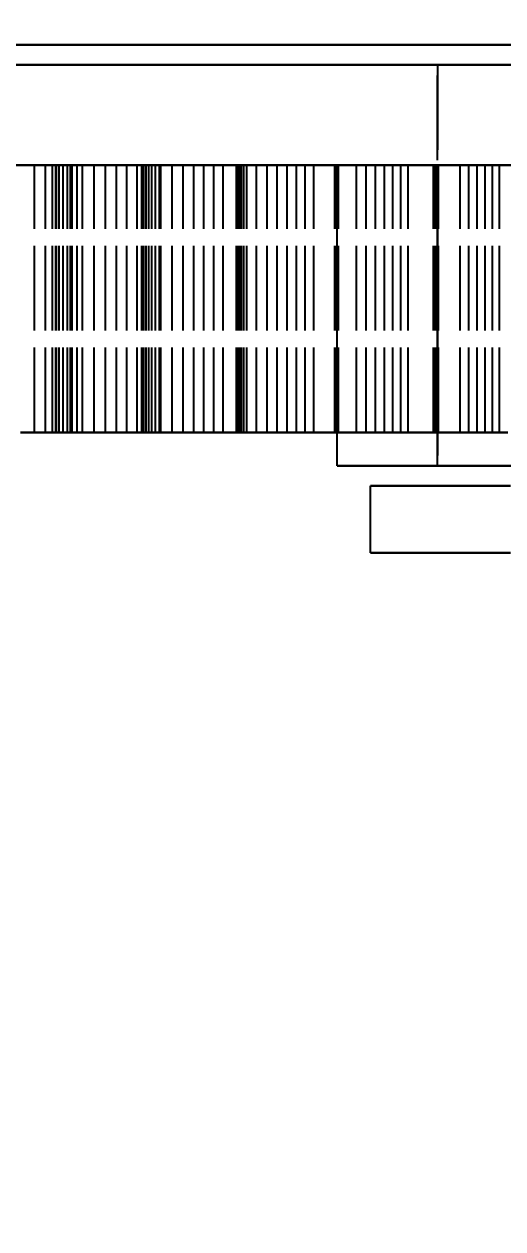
# Model space of a CAD drawing. Header units: millimetres. Extents: x -13 to 272, y -50 to 160.
# Drawn here: x 14.07 to 21.23, y 128.6 to 146.62 of the extents above; entities that cross this region are included whole.
import ezdxf

# ---------------------------------------------------------------- set-up
doc = ezdxf.new("R2010")
doc.units = ezdxf.units.MM
doc.linetypes.add('DASHED', pattern=[1.524, 1.27, -0.254])
for name, color, linetype in [('DIMS', 3, 'CONTINUOUS'), ('HIDDEN', 8, 'DASHED'), ('VISIBLE', 7, 'CONTINUOUS')]:
    doc.layers.add(name, color=color, linetype=linetype)
doc.styles.add('OpenSansCondensed-Light', font='OpenSansCondensed-Light.ttf')
doc.dimstyles.new('EZDXF', dxfattribs={"dimtxt": 0.25, "dimasz": 0.175, "dimexe": 0.375, "dimexo": 0.125, "dimgap": 0.1, "dimtad": 1, "dimlfac": 100, "dimzin": 12, "dimdsep": 46, "dimtxsty": 'OpenSansCondensed-Light', "dimblk": 'ARCHTICK', "dimcen": 2.5, "dimazin": 3, "dimtfac": 0.5, "dimtmove": 2, "dimatfit": 3})

# ---------------------------------------------------------------- blocks, each defined once
blk = doc.blocks.new('_ARCHTICK')
at = {"color": 0, "linetype": 'BYBLOCK', "const_width": 0.15}
blk.add_lwpolyline([(-0.5, -0.5), (0.5, 0.5)], dxfattribs=at)

msp = doc.modelspace()

# ---------------------------------------------------------------- linework, layer by layer
at = {"layer": 'HIDDEN'}
for points in [[(13.86111, 146.31), (14.41667, 146.31), (14.97222, 146.31), (15.52778, 146.31), (16.08333, 146.31), (16.63889, 146.31), (17.19444, 146.31), (17.75, 146.31), (18.30556, 146.31), (18.86111, 146.31), (19.41667, 146.31), (19.97222, 146.31), (20.52778, 146.31), (21.08333, 146.31), (21.63889, 146.31)], [(13.44048, 146.01), (14.20238, 146.01), (14.96429, 146.01), (15.72619, 146.01), (16.4881, 146.01), (17.25, 146.01), (18.0119, 146.01), (18.77381, 146.01), (19.53571, 146.01), (20.29762, 146.01), (21.05952, 146.01), (21.82143, 146.01)], [(21.36111, 146.01), (21.20238, 146.01), (21.04365, 146.01), (20.88492, 146.01), (20.72619, 146.01), (20.56746, 146.01), (20.40873, 146.01), (20.25, 146.01)], [(20.25, 146.01), (20.40873, 146.01), (20.56746, 146.01), (20.72619, 146.01), (20.88492, 146.01), (21.04365, 146.01), (21.20238, 146.01), (21.36111, 146.01)], [(21.36111, 146.01), (21.20238, 146.01), (21.04365, 146.01), (20.88492, 146.01), (20.72619, 146.01), (20.56746, 146.01), (20.40873, 146.01), (20.25, 146.01)], [(20.25, 146.01), (20.40873, 146.01), (20.56746, 146.01), (20.72619, 146.01), (20.88492, 146.01), (21.04365, 146.01), (21.20238, 146.01), (21.36111, 146.01)], [(20.25, 146.01), (20.25, 140.01)], [(20.25, 140.01), (20.25, 146.01)], [(21.40873, 144.51), (20.71032, 144.51), (20.0119, 144.51), (19.31349, 144.51), (18.61508, 144.51), (17.91667, 144.51), (17.21825, 144.51), (16.51984, 144.51), (15.82143, 144.51), (15.12302, 144.51), (14.4246, 144.51), (13.72619, 144.51)], [(13.72619, 144.51), (14.4246, 144.51), (15.12302, 144.51), (15.82143, 144.51), (16.51984, 144.51), (17.21825, 144.51), (17.91667, 144.51), (18.61508, 144.51), (19.31349, 144.51), (20.0119, 144.51), (20.71032, 144.51), (21.40873, 144.51)], [(21.30357, 144.51), (20.69643, 144.51), (20.08929, 144.51), (19.48214, 144.51), (18.875, 144.51), (18.26786, 144.51), (17.66071, 144.51), (17.05357, 144.51), (16.44643, 144.51), (15.83929, 144.51), (15.23214, 144.51), (14.625, 144.51), (14.01786, 144.51)], [(14.01786, 144.51), (14.625, 144.51), (15.23214, 144.51), (15.83929, 144.51), (16.44643, 144.51), (17.05357, 144.51), (17.66071, 144.51), (18.26786, 144.51), (18.875, 144.51), (19.48214, 144.51), (20.08929, 144.51), (20.69643, 144.51), (21.30357, 144.51)], [(14.22438, 144.51), (14.05085, 144.51)], [(14.05085, 144.51), (14.22438, 144.51)], [(14.39234, 144.51), (14.22438, 144.51)], [(14.22438, 144.51), (14.39234, 144.51)], [(14.22438, 140.51), (14.22438, 144.51)], [(14.22438, 140.51), (14.22438, 144.51)], [(14.55414, 144.51), (14.39234, 144.51)], [(14.39234, 144.51), (14.55414, 144.51)], [(14.39234, 140.51), (14.39234, 144.51)], [(14.39234, 140.51), (14.39234, 144.51)], [(14.76311, 144.51), (14.49499, 144.51)], [(14.49499, 144.51), (14.54275, 144.51)], [(14.54275, 144.51), (14.49499, 144.51)], [(14.49499, 144.51), (14.76311, 144.51)], [(14.49499, 140.51), (14.49499, 144.51)], [(14.49499, 140.51), (14.49499, 144.51)], [(14.54275, 144.51), (14.59577, 144.51)], [(14.59577, 144.51), (14.54275, 144.51)], [(14.54275, 140.51), (14.54275, 144.51)], [(14.54275, 140.51), (14.54275, 144.51)], [(14.8655, 144.51), (14.55414, 144.51)], [(14.55414, 144.51), (14.8655, 144.51)], [(14.55414, 140.51), (14.55414, 144.51)], [(14.55414, 140.51), (14.55414, 144.51)], [(14.59577, 144.51), (14.65426, 144.51)], [(14.65426, 144.51), (14.59577, 144.51)], [(14.59577, 140.51), (14.59577, 144.51)], [(14.59577, 140.51), (14.59577, 144.51)], [(14.65426, 144.51), (14.71845, 144.51)], [(14.71845, 144.51), (14.65426, 144.51)], [(14.65426, 140.51), (14.65426, 144.51)], [(14.65426, 140.51), (14.65426, 144.51)], [(14.71845, 144.51), (14.78869, 144.51)], [(14.78869, 144.51), (14.71845, 144.51)], [(14.71845, 140.51), (14.71845, 144.51)], [(14.71845, 140.51), (14.71845, 144.51)], [(14.94254, 144.51), (14.76311, 144.51)], [(14.76311, 144.51), (14.94254, 144.51)], [(14.76311, 140.51), (14.76311, 144.51)], [(14.76311, 140.51), (14.76311, 144.51)], [(14.78869, 144.51), (14.8655, 144.51)], [(14.8655, 144.51), (14.78869, 144.51)], [(14.78869, 140.51), (14.78869, 144.51)], [(14.78869, 140.51), (14.78869, 144.51)], [(14.8655, 140.51), (14.8655, 144.51)], [(14.8655, 140.51), (14.8655, 144.51)], [(15.11706, 144.51), (14.94254, 144.51)], [(14.94254, 144.51), (15.11706, 144.51)], [(14.94254, 140.51), (14.94254, 144.51)], [(14.94254, 140.51), (14.94254, 144.51)], [(15.28638, 144.51), (15.11706, 144.51)], [(15.11706, 144.51), (15.28638, 144.51)], [(15.11706, 140.51), (15.11706, 144.51)], [(15.11706, 140.51), (15.11706, 144.51)], [(15.45014, 144.51), (15.28638, 144.51)], [(15.28638, 144.51), (15.45014, 144.51)], [(15.28638, 140.51), (15.28638, 144.51)], [(15.28638, 140.51), (15.28638, 144.51)], [(15.6079, 144.51), (15.45014, 144.51)], [(15.45014, 144.51), (15.6079, 144.51)], [(15.45014, 140.51), (15.45014, 144.51)], [(15.45014, 140.51), (15.45014, 144.51)], [(15.75901, 144.51), (15.6079, 144.51)], [(15.6079, 144.51), (15.75901, 144.51)], [(15.6079, 140.51), (15.6079, 144.51)], [(15.6079, 140.51), (15.6079, 144.51)], [(16.09289, 144.51), (15.75901, 144.51)], [(15.75901, 144.51), (16.09289, 144.51)], [(15.75901, 140.51), (15.75901, 144.51)], [(15.75901, 140.51), (15.75901, 144.51)], [(16.11489, 144.51), (15.82922, 144.51)], [(15.82922, 144.51), (15.85831, 144.51)], [(15.85831, 144.51), (15.82922, 144.51)], [(15.82922, 144.51), (16.11489, 144.51)], [(15.82922, 140.51), (15.82922, 144.51)], [(15.82922, 140.51), (15.82922, 144.51)], [(15.85831, 144.51), (15.89298, 144.51)], [(15.89298, 144.51), (15.85831, 144.51)], [(15.85831, 140.51), (15.85831, 144.51)], [(15.85831, 140.51), (15.85831, 144.51)], [(15.89298, 144.51), (15.93344, 144.51)], [(15.93344, 144.51), (15.89298, 144.51)], [(15.89298, 140.51), (15.89298, 144.51)], [(15.89298, 140.51), (15.89298, 144.51)], [(15.93344, 144.51), (15.97996, 144.51)], [(15.97996, 144.51), (15.93344, 144.51)], [(15.93344, 140.51), (15.93344, 144.51)], [(15.93344, 140.51), (15.93344, 144.51)], [(15.97996, 144.51), (16.03292, 144.51)], [(16.03292, 144.51), (15.97996, 144.51)], [(15.97996, 140.51), (15.97996, 144.51)], [(15.97996, 140.51), (15.97996, 144.51)], [(16.03292, 144.51), (16.09289, 144.51)], [(16.09289, 144.51), (16.03292, 144.51)], [(16.03292, 140.51), (16.03292, 144.51)], [(16.03292, 140.51), (16.03292, 144.51)], [(16.09289, 140.51), (16.09289, 144.51)], [(16.09289, 140.51), (16.09289, 144.51)], [(16.28426, 144.51), (16.11489, 144.51)], [(16.11489, 144.51), (16.28426, 144.51)], [(16.11489, 140.51), (16.11489, 144.51)], [(16.11489, 140.51), (16.11489, 144.51)], [(16.44836, 144.51), (16.28426, 144.51)], [(16.28426, 144.51), (16.44836, 144.51)], [(16.28426, 140.51), (16.28426, 144.51)], [(16.28426, 140.51), (16.28426, 144.51)], [(16.6069, 144.51), (16.44836, 144.51)], [(16.44836, 144.51), (16.6069, 144.51)], [(16.44836, 140.51), (16.44836, 144.51)], [(16.44836, 140.51), (16.44836, 144.51)], [(16.75951, 144.51), (16.6069, 144.51)], [(16.6069, 144.51), (16.75951, 144.51)], [(16.6069, 140.51), (16.6069, 144.51)], [(16.6069, 140.51), (16.6069, 144.51)], [(16.90572, 144.51), (16.75951, 144.51)], [(16.75951, 144.51), (16.90572, 144.51)], [(16.75951, 140.51), (16.75951, 144.51)], [(16.75951, 140.51), (16.75951, 144.51)], [(17.04485, 144.51), (16.90572, 144.51)], [(16.90572, 144.51), (17.04485, 144.51)], [(16.90572, 140.51), (16.90572, 144.51)], [(16.90572, 140.51), (16.90572, 144.51)], [(17.39841, 144.51), (17.04485, 144.51)], [(17.04485, 144.51), (17.39841, 144.51)], [(17.04485, 140.51), (17.04485, 144.51)], [(17.04485, 140.51), (17.04485, 144.51)], [(17.5446, 144.51), (17.24384, 144.51)], [(17.24384, 144.51), (17.25401, 144.51)], [(17.25401, 144.51), (17.24384, 144.51)], [(17.24384, 144.51), (17.5446, 144.51)], [(17.24384, 140.51), (17.24384, 144.51)], [(17.24384, 140.51), (17.24384, 144.51)], [(17.25401, 144.51), (17.27002, 144.51)], [(17.27002, 144.51), (17.25401, 144.51)], [(17.25401, 140.51), (17.25401, 144.51)], [(17.25401, 140.51), (17.25401, 144.51)], [(17.27002, 144.51), (17.2921, 144.51)], [(17.2921, 144.51), (17.27002, 144.51)], [(17.27002, 140.51), (17.27002, 144.51)], [(17.27002, 140.51), (17.27002, 144.51)], [(17.2921, 144.51), (17.32056, 144.51)], [(17.32056, 144.51), (17.2921, 144.51)], [(17.2921, 140.51), (17.2921, 144.51)], [(17.2921, 140.51), (17.2921, 144.51)], [(17.32056, 144.51), (17.35579, 144.51)], [(17.35579, 144.51), (17.32056, 144.51)], [(17.32056, 140.51), (17.32056, 144.51)], [(17.32056, 140.51), (17.32056, 144.51)], [(17.35579, 144.51), (17.39841, 144.51)], [(17.39841, 144.51), (17.35579, 144.51)], [(17.35579, 140.51), (17.35579, 144.51)], [(17.35579, 140.51), (17.35579, 144.51)], [(17.39841, 140.51), (17.39841, 144.51)], [(17.39841, 140.51), (17.39841, 144.51)], [(17.70247, 144.51), (17.5446, 144.51)], [(17.5446, 144.51), (17.70247, 144.51)], [(17.5446, 140.51), (17.5446, 144.51)], [(17.5446, 140.51), (17.5446, 144.51)], [(17.85476, 144.51), (17.70247, 144.51)], [(17.70247, 144.51), (17.85476, 144.51)], [(17.70247, 140.51), (17.70247, 144.51)], [(17.70247, 140.51), (17.70247, 144.51)], [(18.00117, 144.51), (17.85476, 144.51)], [(17.85476, 144.51), (18.00117, 144.51)], [(17.85476, 140.51), (17.85476, 144.51)], [(17.85476, 140.51), (17.85476, 144.51)], [(18.14133, 144.51), (18.00117, 144.51)], [(18.00117, 144.51), (18.14133, 144.51)], [(18.00117, 140.51), (18.00117, 144.51)], [(18.00117, 140.51), (18.00117, 144.51)], [(18.27473, 144.51), (18.14133, 144.51)], [(18.14133, 144.51), (18.27473, 144.51)], [(18.14133, 140.51), (18.14133, 144.51)], [(18.14133, 140.51), (18.14133, 144.51)], [(18.40069, 144.51), (18.27473, 144.51)], [(18.27473, 144.51), (18.40069, 144.51)], [(18.27473, 140.51), (18.27473, 144.51)], [(18.27473, 140.51), (18.27473, 144.51)], [(18.77092, 144.51), (18.40069, 144.51)], [(18.40069, 144.51), (18.77092, 144.51)], [(18.40069, 140.51), (18.40069, 144.51)], [(18.40069, 140.51), (18.40069, 144.51)], [(18.71792, 144.51), (18.71514, 144.51)], [(18.71514, 144.51), (18.71866, 144.51)], [(18.71866, 144.51), (18.71514, 144.51)], [(18.71514, 144.51), (18.71792, 144.51)], [(18.71514, 140.51), (18.71514, 144.51)], [(18.71514, 140.51), (18.71514, 144.51)], [(18.72676, 144.51), (18.71792, 144.51)], [(18.71792, 144.51), (18.72676, 144.51)], [(18.71792, 140.51), (18.71792, 144.51)], [(18.71792, 140.51), (18.71792, 144.51)], [(18.71866, 144.51), (18.72881, 144.51)], [(18.72881, 144.51), (18.71866, 144.51)], [(18.71866, 140.51), (18.71866, 144.51)], [(18.71866, 140.51), (18.71866, 144.51)], [(19.04005, 144.51), (18.72676, 144.51)], [(18.72676, 144.51), (19.04005, 144.51)], [(18.72676, 140.51), (18.72676, 144.51)], [(18.72676, 140.51), (18.72676, 144.51)], [(18.72881, 144.51), (18.74601, 144.51)], [(18.74601, 144.51), (18.72881, 144.51)], [(18.72881, 140.51), (18.72881, 144.51)], [(18.72881, 140.51), (18.72881, 144.51)], [(18.74601, 144.51), (18.77092, 144.51)], [(18.77092, 144.51), (18.74601, 144.51)], [(18.74601, 140.51), (18.74601, 144.51)], [(18.74601, 140.51), (18.74601, 144.51)], [(21.43254, 144.51), (21.22619, 144.51), (21.01984, 144.51), (20.81349, 144.51), (20.60714, 144.51), (20.40079, 144.51), (20.19444, 144.51), (19.9881, 144.51), (19.78175, 144.51), (19.5754, 144.51), (19.36905, 144.51), (19.1627, 144.51), (18.95635, 144.51), (18.75, 144.51)], [(18.75, 144.51), (18.95635, 144.51), (19.1627, 144.51), (19.36905, 144.51), (19.5754, 144.51), (19.78175, 144.51), (19.9881, 144.51), (20.19444, 144.51), (20.40079, 144.51), (20.60714, 144.51), (20.81349, 144.51), (21.01984, 144.51), (21.22619, 144.51), (21.43254, 144.51)], [(18.75, 140.01), (18.75, 144.51)], [(18.77092, 140.51), (18.77092, 144.51)], [(18.77092, 140.51), (18.77092, 144.51)], [(19.18508, 144.51), (19.04005, 144.51)], [(19.04005, 144.51), (19.18508, 144.51)], [(19.04005, 140.51), (19.04005, 144.51)], [(19.04005, 140.51), (19.04005, 144.51)], [(19.32425, 144.51), (19.18508, 144.51)], [(19.18508, 144.51), (19.32425, 144.51)], [(19.18508, 140.51), (19.18508, 144.51)], [(19.18508, 140.51), (19.18508, 144.51)], [(19.45728, 144.51), (19.32425, 144.51)], [(19.32425, 144.51), (19.45728, 144.51)], [(19.32425, 140.51), (19.32425, 144.51)], [(19.32425, 140.51), (19.32425, 144.51)], [(19.58378, 144.51), (19.45728, 144.51)], [(19.45728, 144.51), (19.58378, 144.51)], [(19.45728, 140.51), (19.45728, 144.51)], [(19.45728, 140.51), (19.45728, 144.51)], [(19.70325, 144.51), (19.58378, 144.51)], [(19.58378, 144.51), (19.70325, 144.51)], [(19.58378, 140.51), (19.58378, 144.51)], [(19.58378, 140.51), (19.58378, 144.51)], [(19.81497, 144.51), (19.70325, 144.51)], [(19.70325, 144.51), (19.81497, 144.51)], [(19.70325, 140.51), (19.70325, 144.51)], [(19.70325, 140.51), (19.70325, 144.51)], [(20.1987, 144.51), (19.81497, 144.51)], [(19.81497, 144.51), (20.1987, 144.51)], [(19.81497, 140.51), (19.81497, 144.51)], [(19.81497, 140.51), (19.81497, 144.51)], [(20.1927, 144.51), (20.19173, 144.51)], [(20.19173, 144.51), (20.1987, 144.51)], [(20.1987, 144.51), (20.19173, 144.51)], [(20.19173, 144.51), (20.1927, 144.51)], [(20.19173, 140.51), (20.19173, 144.51)], [(20.19173, 140.51), (20.19173, 144.51)], [(20.20095, 144.51), (20.1927, 144.51)], [(20.1927, 144.51), (20.20095, 144.51)], [(20.1927, 140.51), (20.1927, 144.51)], [(20.1927, 140.51), (20.1927, 144.51)], [(20.1987, 140.51), (20.1987, 144.51)], [(20.1987, 140.51), (20.1987, 144.51)], [(20.21602, 144.51), (20.20095, 144.51)], [(20.20095, 144.51), (20.21602, 144.51)], [(20.20095, 140.51), (20.20095, 144.51)], [(20.20095, 140.51), (20.20095, 144.51)], [(20.23756, 144.51), (20.21602, 144.51)], [(20.21602, 144.51), (20.23756, 144.51)], [(20.21602, 140.51), (20.21602, 144.51)], [(20.21602, 140.51), (20.21602, 144.51)], [(20.26533, 144.51), (20.23756, 144.51)], [(20.23756, 144.51), (20.26533, 144.51)], [(20.23756, 140.51), (20.23756, 144.51)], [(20.23756, 140.51), (20.23756, 144.51)], [(20.58849, 144.51), (20.26533, 144.51)], [(20.26533, 144.51), (20.58849, 144.51)], [(20.26533, 140.51), (20.26533, 144.51)], [(20.26533, 140.51), (20.26533, 144.51)], [(20.71942, 144.51), (20.58849, 144.51)], [(20.58849, 144.51), (20.71942, 144.51)], [(20.58849, 140.51), (20.58849, 144.51)], [(20.58849, 140.51), (20.58849, 144.51)], [(20.8443, 144.51), (20.71942, 144.51)], [(20.71942, 144.51), (20.8443, 144.51)], [(20.71942, 140.51), (20.71942, 144.51)], [(20.71942, 140.51), (20.71942, 144.51)], [(20.96282, 144.51), (20.8443, 144.51)], [(20.8443, 144.51), (20.96282, 144.51)], [(20.8443, 140.51), (20.8443, 144.51)], [(20.8443, 140.51), (20.8443, 144.51)], [(21.07459, 144.51), (20.96282, 144.51)], [(20.96282, 144.51), (21.07459, 144.51)], [(20.96282, 140.51), (20.96282, 144.51)], [(20.96282, 140.51), (20.96282, 144.51)], [(21.17909, 144.51), (21.07459, 144.51)], [(21.07459, 144.51), (21.17909, 144.51)], [(21.07459, 140.51), (21.07459, 144.51)], [(21.07459, 140.51), (21.07459, 144.51)], [(21.27562, 144.51), (21.17909, 144.51)], [(21.17909, 144.51), (21.27562, 144.51)], [(21.17909, 140.51), (21.17909, 144.51)], [(21.17909, 140.51), (21.17909, 144.51)], [(21.30357, 140.51), (20.69643, 140.51), (20.08929, 140.51), (19.48214, 140.51), (18.875, 140.51), (18.26786, 140.51), (17.66071, 140.51), (17.05357, 140.51), (16.44643, 140.51), (15.83929, 140.51), (15.23214, 140.51), (14.625, 140.51), (14.01786, 140.51)], [(14.01786, 140.51), (14.625, 140.51), (15.23214, 140.51), (15.83929, 140.51), (16.44643, 140.51), (17.05357, 140.51), (17.66071, 140.51), (18.26786, 140.51), (18.875, 140.51), (19.48214, 140.51), (20.08929, 140.51), (20.69643, 140.51), (21.30357, 140.51)], [(14.22438, 140.51), (14.05085, 140.51)], [(14.05085, 140.51), (14.22438, 140.51)], [(14.39234, 140.51), (14.22438, 140.51)], [(14.22438, 140.51), (14.39234, 140.51)], [(14.55414, 140.51), (14.39234, 140.51)], [(14.39234, 140.51), (14.55414, 140.51)], [(14.76311, 140.51), (14.49499, 140.51)], [(14.49499, 140.51), (14.54275, 140.51)], [(14.54275, 140.51), (14.49499, 140.51)], [(14.49499, 140.51), (14.76311, 140.51)], [(14.54275, 140.51), (14.59577, 140.51)], [(14.59577, 140.51), (14.54275, 140.51)], [(14.8655, 140.51), (14.55414, 140.51)], [(14.55414, 140.51), (14.8655, 140.51)], [(14.59577, 140.51), (14.65426, 140.51)], [(14.65426, 140.51), (14.59577, 140.51)], [(14.65426, 140.51), (14.71845, 140.51)], [(14.71845, 140.51), (14.65426, 140.51)], [(14.71845, 140.51), (14.78869, 140.51)], [(14.78869, 140.51), (14.71845, 140.51)], [(14.94254, 140.51), (14.76311, 140.51)], [(14.76311, 140.51), (14.94254, 140.51)], [(14.78869, 140.51), (14.8655, 140.51)], [(14.8655, 140.51), (14.78869, 140.51)], [(15.11706, 140.51), (14.94254, 140.51)], [(14.94254, 140.51), (15.11706, 140.51)], [(15.28638, 140.51), (15.11706, 140.51)], [(15.11706, 140.51), (15.28638, 140.51)], [(15.45014, 140.51), (15.28638, 140.51)], [(15.28638, 140.51), (15.45014, 140.51)], [(15.6079, 140.51), (15.45014, 140.51)], [(15.45014, 140.51), (15.6079, 140.51)], [(15.75901, 140.51), (15.6079, 140.51)], [(15.6079, 140.51), (15.75901, 140.51)], [(16.09289, 140.51), (15.75901, 140.51)], [(15.75901, 140.51), (16.09289, 140.51)], [(16.11489, 140.51), (15.82922, 140.51)], [(15.82922, 140.51), (15.85831, 140.51)], [(15.85831, 140.51), (15.82922, 140.51)], [(15.82922, 140.51), (16.11489, 140.51)], [(15.85831, 140.51), (15.89298, 140.51)], [(15.89298, 140.51), (15.85831, 140.51)], [(15.89298, 140.51), (15.93344, 140.51)], [(15.93344, 140.51), (15.89298, 140.51)], [(15.93344, 140.51), (15.97996, 140.51)], [(15.97996, 140.51), (15.93344, 140.51)], [(15.97996, 140.51), (16.03292, 140.51)], [(16.03292, 140.51), (15.97996, 140.51)], [(16.03292, 140.51), (16.09289, 140.51)], [(16.09289, 140.51), (16.03292, 140.51)], [(16.28426, 140.51), (16.11489, 140.51)], [(16.11489, 140.51), (16.28426, 140.51)], [(16.44836, 140.51), (16.28426, 140.51)], [(16.28426, 140.51), (16.44836, 140.51)], [(16.6069, 140.51), (16.44836, 140.51)], [(16.44836, 140.51), (16.6069, 140.51)], [(16.75951, 140.51), (16.6069, 140.51)], [(16.6069, 140.51), (16.75951, 140.51)], [(16.90572, 140.51), (16.75951, 140.51)], [(16.75951, 140.51), (16.90572, 140.51)], [(17.04485, 140.51), (16.90572, 140.51)], [(16.90572, 140.51), (17.04485, 140.51)], [(17.39841, 140.51), (17.04485, 140.51)], [(17.04485, 140.51), (17.39841, 140.51)], [(17.5446, 140.51), (17.24384, 140.51)], [(17.24384, 140.51), (17.25401, 140.51)], [(17.25401, 140.51), (17.24384, 140.51)], [(17.24384, 140.51), (17.5446, 140.51)], [(17.25401, 140.51), (17.27002, 140.51)], [(17.27002, 140.51), (17.25401, 140.51)], [(17.27002, 140.51), (17.2921, 140.51)], [(17.2921, 140.51), (17.27002, 140.51)], [(17.2921, 140.51), (17.32056, 140.51)], [(17.32056, 140.51), (17.2921, 140.51)], [(17.32056, 140.51), (17.35579, 140.51)], [(17.35579, 140.51), (17.32056, 140.51)], [(17.35579, 140.51), (17.39841, 140.51)], [(17.39841, 140.51), (17.35579, 140.51)], [(17.70247, 140.51), (17.5446, 140.51)], [(17.5446, 140.51), (17.70247, 140.51)], [(17.85476, 140.51), (17.70247, 140.51)], [(17.70247, 140.51), (17.85476, 140.51)], [(18.00117, 140.51), (17.85476, 140.51)], [(17.85476, 140.51), (18.00117, 140.51)], [(18.14133, 140.51), (18.00117, 140.51)], [(18.00117, 140.51), (18.14133, 140.51)], [(18.27473, 140.51), (18.14133, 140.51)], [(18.14133, 140.51), (18.27473, 140.51)], [(18.40069, 140.51), (18.27473, 140.51)], [(18.27473, 140.51), (18.40069, 140.51)], [(18.77092, 140.51), (18.40069, 140.51)], [(18.40069, 140.51), (18.77092, 140.51)], [(18.71792, 140.51), (18.71514, 140.51)], [(18.71514, 140.51), (18.71866, 140.51)], [(18.71866, 140.51), (18.71514, 140.51)], [(18.71514, 140.51), (18.71792, 140.51)], [(18.72676, 140.51), (18.71792, 140.51)], [(18.71792, 140.51), (18.72676, 140.51)], [(18.71866, 140.51), (18.72881, 140.51)], [(18.72881, 140.51), (18.71866, 140.51)], [(19.04005, 140.51), (18.72676, 140.51)], [(18.72676, 140.51), (19.04005, 140.51)], [(18.72881, 140.51), (18.74601, 140.51)], [(18.74601, 140.51), (18.72881, 140.51)], [(18.74601, 140.51), (18.77092, 140.51)], [(18.77092, 140.51), (18.74601, 140.51)], [(19.18508, 140.51), (19.04005, 140.51)], [(19.04005, 140.51), (19.18508, 140.51)], [(19.32425, 140.51), (19.18508, 140.51)], [(19.18508, 140.51), (19.32425, 140.51)], [(19.45728, 140.51), (19.32425, 140.51)], [(19.32425, 140.51), (19.45728, 140.51)], [(19.58378, 140.51), (19.45728, 140.51)], [(19.45728, 140.51), (19.58378, 140.51)], [(19.70325, 140.51), (19.58378, 140.51)], [(19.58378, 140.51), (19.70325, 140.51)], [(19.81497, 140.51), (19.70325, 140.51)], [(19.70325, 140.51), (19.81497, 140.51)], [(20.1987, 140.51), (19.81497, 140.51)], [(19.81497, 140.51), (20.1987, 140.51)], [(20.1927, 140.51), (20.19173, 140.51)], [(20.19173, 140.51), (20.1987, 140.51)], [(20.1987, 140.51), (20.19173, 140.51)], [(20.19173, 140.51), (20.1927, 140.51)], [(20.20095, 140.51), (20.1927, 140.51)], [(20.1927, 140.51), (20.20095, 140.51)], [(20.21602, 140.51), (20.20095, 140.51)], [(20.20095, 140.51), (20.21602, 140.51)], [(20.23756, 140.51), (20.21602, 140.51)], [(20.21602, 140.51), (20.23756, 140.51)], [(20.26533, 140.51), (20.23756, 140.51)], [(20.23756, 140.51), (20.26533, 140.51)], [(20.58849, 140.51), (20.26533, 140.51)], [(20.26533, 140.51), (20.58849, 140.51)], [(20.71942, 140.51), (20.58849, 140.51)], [(20.58849, 140.51), (20.71942, 140.51)], [(20.8443, 140.51), (20.71942, 140.51)], [(20.71942, 140.51), (20.8443, 140.51)], [(20.96282, 140.51), (20.8443, 140.51)], [(20.8443, 140.51), (20.96282, 140.51)], [(21.07459, 140.51), (20.96282, 140.51)], [(20.96282, 140.51), (21.07459, 140.51)], [(21.17909, 140.51), (21.07459, 140.51)], [(21.07459, 140.51), (21.17909, 140.51)], [(21.27562, 140.51), (21.17909, 140.51)], [(21.17909, 140.51), (21.27562, 140.51)], [(21.43254, 140.01), (21.22619, 140.01), (21.01984, 140.01), (20.81349, 140.01), (20.60714, 140.01), (20.40079, 140.01), (20.19444, 140.01), (19.9881, 140.01), (19.78175, 140.01), (19.5754, 140.01), (19.36905, 140.01), (19.1627, 140.01), (18.95635, 140.01), (18.75, 140.01)], [(18.75, 140.01), (18.95635, 140.01), (19.1627, 140.01), (19.36905, 140.01), (19.5754, 140.01), (19.78175, 140.01), (19.9881, 140.01), (20.19444, 140.01), (20.40079, 140.01), (20.60714, 140.01), (20.81349, 140.01), (21.01984, 140.01), (21.22619, 140.01), (21.43254, 140.01)], [(21.36111, 140.01), (21.20238, 140.01), (21.04365, 140.01), (20.88492, 140.01), (20.72619, 140.01), (20.56746, 140.01), (20.40873, 140.01), (20.25, 140.01)], [(20.25, 140.01), (20.40873, 140.01), (20.56746, 140.01), (20.72619, 140.01), (20.88492, 140.01), (21.04365, 140.01), (21.20238, 140.01), (21.36111, 140.01)], [(21.36111, 140.01), (21.20238, 140.01), (21.04365, 140.01), (20.88492, 140.01), (20.72619, 140.01), (20.56746, 140.01), (20.40873, 140.01), (20.25, 140.01)], [(20.25, 140.01), (20.40873, 140.01), (20.56746, 140.01), (20.72619, 140.01), (20.88492, 140.01), (21.04365, 140.01), (21.20238, 140.01), (21.36111, 140.01)], [(21.34524, 139.71), (21.15476, 139.71), (20.96429, 139.71), (20.77381, 139.71), (20.58333, 139.71), (20.39286, 139.71), (20.20238, 139.71), (20.0119, 139.71), (19.82143, 139.71), (19.63095, 139.71), (19.44048, 139.71), (19.25, 139.71)], [(19.25, 139.71), (19.44048, 139.71), (19.63095, 139.71), (19.82143, 139.71), (20.0119, 139.71), (20.20238, 139.71), (20.39286, 139.71), (20.58333, 139.71), (20.77381, 139.71), (20.96429, 139.71), (21.15476, 139.71), (21.34524, 139.71)], [(19.25, 138.71), (19.25, 139.71)], [(21.34524, 138.71), (21.15476, 138.71), (20.96429, 138.71), (20.77381, 138.71), (20.58333, 138.71), (20.39286, 138.71), (20.20238, 138.71), (20.0119, 138.71), (19.82143, 138.71), (19.63095, 138.71), (19.44048, 138.71), (19.25, 138.71)], [(19.25, 138.71), (19.44048, 138.71), (19.63095, 138.71), (19.82143, 138.71), (20.0119, 138.71), (20.20238, 138.71), (20.39286, 138.71), (20.58333, 138.71), (20.77381, 138.71), (20.96429, 138.71), (21.15476, 138.71), (21.34524, 138.71)]]:
    msp.add_lwpolyline(points, dxfattribs=at)
at = {"layer": 'VISIBLE'}
for points in [[(21.63889, 146.31), (21.08333, 146.31), (20.52778, 146.31), (19.97222, 146.31), (19.41667, 146.31), (18.86111, 146.31), (18.30556, 146.31), (17.75, 146.31), (17.19444, 146.31), (16.63889, 146.31), (16.08333, 146.31), (15.52778, 146.31), (14.97222, 146.31), (14.41667, 146.31), (13.86111, 146.31)], [(21.82143, 146.01), (21.05952, 146.01), (20.29762, 146.01), (19.53571, 146.01), (18.77381, 146.01), (18.0119, 146.01), (17.25, 146.01), (16.4881, 146.01), (15.72619, 146.01), (14.96429, 146.01), (14.20238, 146.01), (13.44048, 146.01)]]:
    msp.add_lwpolyline(points, dxfattribs=at)

# ---------------------------------------------------------------- dimensions: what is measured, and where the dimension line sits
at = {"layer": 'DIMS'}
msp.add_linear_dim(base=(-11.25, 100.51), p1=(14.09, 100.51), p2=(14.09, 159.01), angle=90, dimstyle='EZDXF', override={"dimtxt": 1.6, "dimasz": 1, "dimexe": 0.6, "dimexo": 0.5, "dimdec": 2}, dxfattribs=at).render()

doc.saveas('drawing.dxf')
